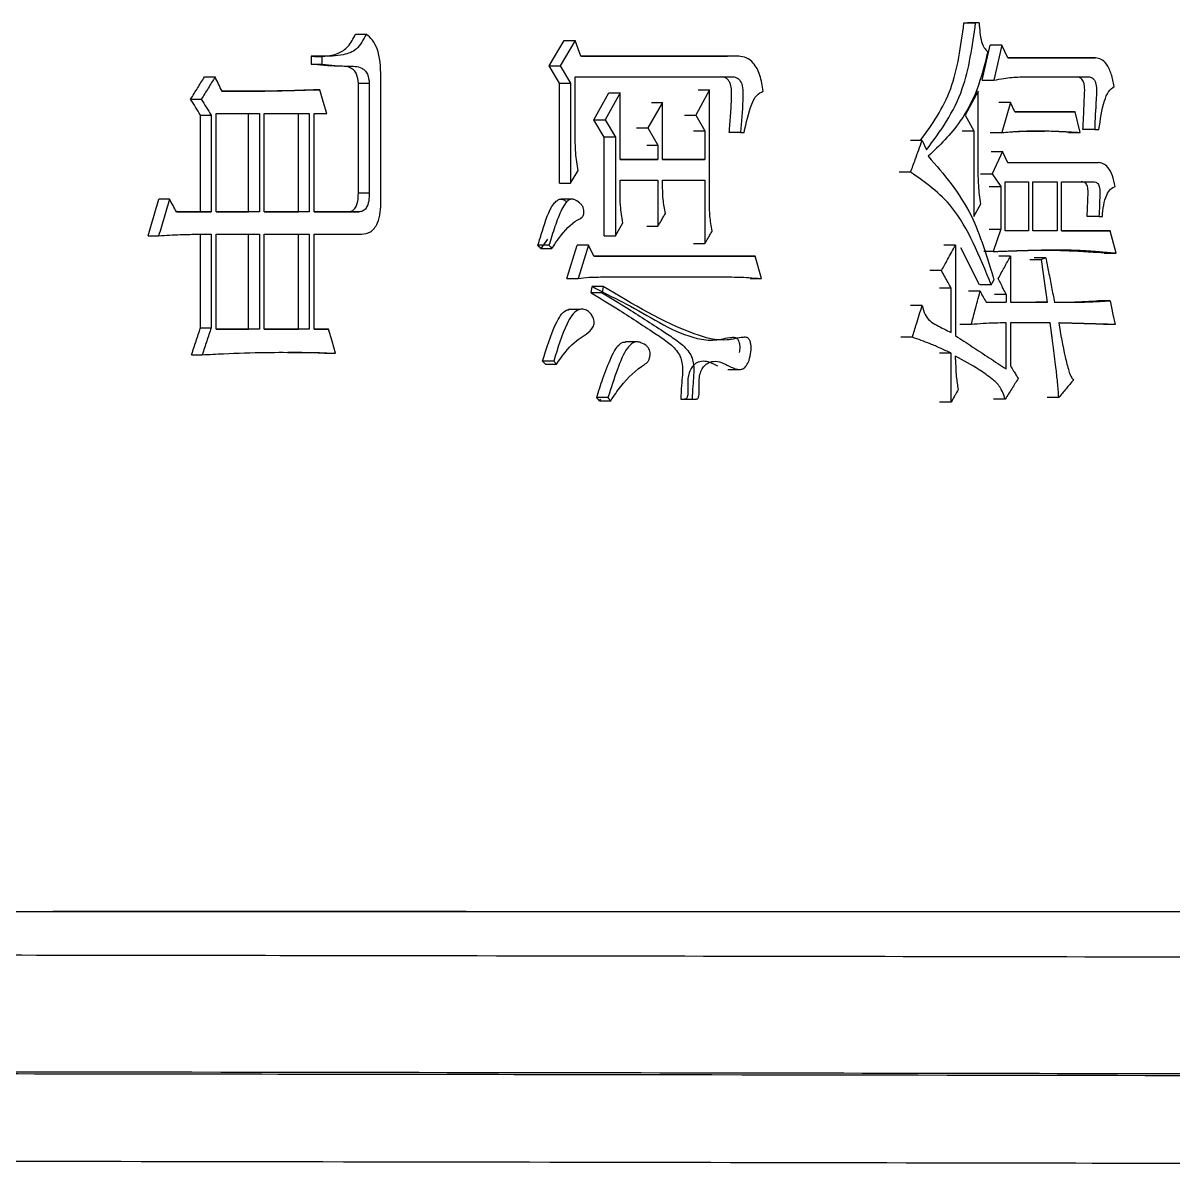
# Model space of a CAD drawing. Header units: millimetres. Extents: x 2404 to 4548, y 1024 to 2541.
# Drawn here: x 3324.9 to 3332.74, y 1237.47 to 1245.29 of the extents above; entities that cross this region are included whole.
import ezdxf

# ---------------------------------------------------------------- set-up
doc = ezdxf.new("R2010")
doc.units = ezdxf.units.MM

msp = doc.modelspace()

# ---------------------------------------------------------------- linework, layer by layer
at = {"color": 7, "linetype": 'Continuous', "lineweight": 25}
for p, q in [((3331.3168, 1245.2916), (3331.3958, 1245.2916)), ((3331.4196, 1245.2916), (3331.3406, 1245.2916)), ((3331.4196, 1245.2916), (3331.3958, 1245.2916)), ((3327.1689, 1245.2158), (3327.2429, 1245.2158)), ((3328.4885, 1244.9995), (3328.5905, 1245.1725)), ((3328.6664, 1245.1725), (3328.5642, 1244.9995)), ((3328.5905, 1245.1725), (3328.6664, 1245.1725)), ((3328.7046, 1245.0644), (3328.6664, 1245.1725)), ((3331.441, 1244.9021), (3331.4943, 1245.1401)), ((3331.5739, 1245.1401), (3331.4947, 1245.1401)), ((3331.5739, 1245.1401), (3331.5206, 1244.9021)), ((3331.6153, 1245.0536), (3331.5739, 1245.1401)), ((3326.939, 1245.0644), (3326.8654, 1245.0644)), ((3326.8654, 1245.0644), (3326.8654, 1245.0103)), ((3326.8654, 1245.0103), (3326.939, 1245.0103)), ((3326.939, 1245.0644), (3326.939, 1245.0103)), ((3328.4885, 1244.9995), (3328.5642, 1244.9995)), ((3328.5587, 1244.8805), (3328.4885, 1244.9995)), ((3328.5642, 1244.9995), (3328.6345, 1244.8805)), ((3329.7806, 1245.0644), (3328.7046, 1245.0644)), ((3328.7046, 1245.0644), (3329.7033, 1245.0644)), ((3329.7806, 1245.0644), (3329.7035, 1245.0644)), ((3332.2134, 1245.0536), (3331.6153, 1245.0536)), ((3331.6153, 1245.0536), (3332.133, 1245.0536)), ((3332.1334, 1245.0536), (3332.2134, 1245.0536)), ((3326.1386, 1244.9237), (3326.2113, 1244.9237)), ((3327.3416, 1244.08), (3327.3416, 1244.9237)), ((3328.6664, 1244.9238), (3329.7496, 1244.9238)), ((3328.6664, 1244.5019), (3328.6664, 1244.9238)), ((3331.698, 1244.9238), (3332.1727, 1244.9238)), ((3327.1886, 1244.8807), (3327.2626, 1244.8807)), ((3327.1886, 1244.1341), (3327.1886, 1244.8807)), ((3327.2626, 1244.8807), (3327.2626, 1244.1341)), ((3328.5587, 1244.8805), (3328.6345, 1244.8805)), ((3328.5587, 1244.199), (3328.5587, 1244.8805)), ((3328.6345, 1244.8805), (3328.6345, 1244.199)), ((3331.4414, 1244.9021), (3331.5206, 1244.9021)), ((3326.0445, 1244.7723), (3326.117, 1244.7723)), ((3326.8522, 1244.8372), (3326.9258, 1244.8372)), ((3328.7939, 1244.6317), (3328.8952, 1244.8156)), ((3328.9715, 1244.8156), (3328.87, 1244.6317)), ((3328.8952, 1244.8156), (3328.9715, 1244.8156)), ((3328.9715, 1244.3613), (3328.9715, 1244.8156)), ((3329.5814, 1244.8372), (3329.4877, 1244.6641)), ((3329.5045, 1244.8372), (3329.5814, 1244.8372)), ((3329.5814, 1244.0584), (3329.5814, 1244.8372)), ((3331.4137, 1244.8264), (3331.3243, 1244.6642)), ((3331.4137, 1244.2747), (3331.4137, 1244.8264)), ((3329.2619, 1244.7507), (3329.1611, 1244.5776)), ((3329.1853, 1244.7507), (3329.2619, 1244.7507)), ((3329.2619, 1244.3613), (3329.2619, 1244.7507)), ((3331.6331, 1244.7507), (3331.5538, 1244.7507)), ((3331.6331, 1244.7507), (3331.5739, 1244.5452)), ((3331.6626, 1244.6858), (3331.6331, 1244.7507)), ((3331.9938, 1244.6858), (3332.0736, 1244.6858)), ((3332.1086, 1244.5452), (3332.0736, 1244.6858)), ((3326.1117, 1244.6641), (3326.1844, 1244.6641)), ((3326.1117, 1244.0043), (3326.1117, 1244.6641)), ((3326.1844, 1244.6641), (3326.1844, 1244.0043)), ((3326.218, 1244.0043), (3326.218, 1244.6749)), ((3326.218, 1244.6749), (3326.513, 1244.6749)), ((3326.44, 1244.0043), (3326.44, 1244.6749)), ((3326.513, 1244.6749), (3326.513, 1244.0043)), ((3326.5465, 1244.0043), (3326.5465, 1244.6749)), ((3326.5465, 1244.6749), (3326.8528, 1244.6749)), ((3326.7793, 1244.0043), (3326.7793, 1244.6749)), ((3326.8528, 1244.6749), (3326.8528, 1244.0043)), ((3326.886, 1244.6749), (3326.9722, 1244.6749)), ((3326.886, 1244.0043), (3326.886, 1244.6749)), ((3328.7939, 1244.6317), (3328.87, 1244.6317)), ((3328.8636, 1244.5127), (3328.7939, 1244.6317)), ((3328.87, 1244.6317), (3328.9398, 1244.5127)), ((3329.4108, 1244.6641), (3329.4877, 1244.6641)), ((3329.4877, 1244.6641), (3329.5502, 1244.556)), ((3331.3243, 1244.6642), (3331.3839, 1244.556)), ((3329.0846, 1244.5776), (3329.1611, 1244.5776)), ((3329.1611, 1244.5776), (3329.2304, 1244.4586)), ((3329.4733, 1244.556), (3329.5502, 1244.556)), ((3329.5502, 1244.556), (3329.5502, 1244.3613)), ((3329.7931, 1244.5452), (3329.7159, 1244.5452)), ((3329.7931, 1244.5452), (3329.8179, 1244.5452)), ((3331.3049, 1244.556), (3331.3839, 1244.556)), ((3331.3839, 1244.556), (3331.3839, 1243.9719)), ((3331.4947, 1244.5452), (3331.5739, 1244.5452)), ((3332.0288, 1244.5452), (3332.1086, 1244.5452)), ((3332.2076, 1244.5668), (3332.1276, 1244.5668)), ((3332.2076, 1244.5668), (3332.2367, 1244.5668)), ((3328.9398, 1244.5127), (3328.8636, 1244.5127)), ((3328.8636, 1243.842), (3328.8636, 1244.5127)), ((3328.9398, 1244.5127), (3328.9398, 1243.842)), ((3329.1538, 1244.4586), (3329.2304, 1244.4586)), ((3329.2304, 1244.4586), (3329.2304, 1244.3613)), ((3331.031, 1244.4911), (3330.9524, 1244.4911)), ((3331.031, 1244.4911), (3331.061, 1244.4262)), ((3331.5006, 1244.4154), (3331.5798, 1244.4154)), ((3331.5798, 1244.4154), (3331.5087, 1244.2639)), ((3331.6153, 1244.3396), (3331.5798, 1244.4154)), ((3329.2304, 1244.3613), (3328.9715, 1244.3613)), ((3328.9715, 1244.3613), (3329.1538, 1244.3613)), ((3329.1538, 1244.3613), (3329.2304, 1244.3613)), ((3329.5502, 1244.3613), (3329.2619, 1244.3613)), ((3329.2619, 1244.3613), (3329.4732, 1244.3613)), ((3329.4733, 1244.3613), (3329.5502, 1244.3613)), ((3332.2309, 1244.3397), (3331.6153, 1244.3396)), ((3331.6153, 1244.3396), (3332.1504, 1244.3397)), ((3332.1508, 1244.3397), (3332.2309, 1244.3397)), ((3328.6345, 1244.199), (3328.6855, 1244.2855)), ((3328.9715, 1244.2206), (3329.2304, 1244.2206)), ((3328.9715, 1244.1449), (3328.9715, 1244.2206)), ((3329.2304, 1244.2206), (3329.2304, 1243.9069)), ((3329.2619, 1244.2206), (3329.5502, 1244.2206)), ((3329.2619, 1244.1665), (3329.2619, 1244.2206)), ((3329.5502, 1244.2206), (3329.5502, 1243.7879)), ((3330.9527, 1244.2747), (3330.8742, 1244.2747)), ((3331.4296, 1244.2639), (3331.5087, 1244.2639)), ((3331.5087, 1244.2639), (3331.568, 1244.1774)), ((3327.1886, 1244.1341), (3327.2626, 1244.1341)), ((3328.5587, 1244.199), (3328.6345, 1244.199)), ((3331.4888, 1244.1774), (3331.568, 1244.1774)), ((3331.568, 1244.1774), (3331.568, 1243.8853)), ((3331.5976, 1243.8745), (3331.5976, 1244.2098)), ((3331.5976, 1244.2098), (3331.757, 1244.2098)), ((3331.757, 1244.2098), (3331.757, 1243.8745)), ((3331.7864, 1243.8745), (3331.7864, 1244.2098)), ((3331.7864, 1244.2098), (3331.9509, 1244.2098)), ((3331.9509, 1244.2098), (3331.9508, 1243.8745)), ((3331.9801, 1244.2098), (3332.196, 1244.2098)), ((3331.9801, 1243.8745), (3331.9801, 1244.2098)), ((3332.1162, 1244.2098), (3332.1962, 1244.2098)), ((3325.9009, 1244.0908), (3325.8287, 1244.0908)), ((3328.6465, 1244.0912), (3328.5701, 1244.0912)), ((3331.3839, 1243.9719), (3331.4315, 1244.0584)), ((3326.1844, 1244.0043), (3325.9483, 1244.0043)), ((3325.9483, 1244.0043), (3326.1117, 1244.0043)), ((3326.1117, 1244.0043), (3326.1844, 1244.0043)), ((3326.513, 1244.0043), (3326.218, 1244.0043)), ((3326.218, 1244.0043), (3326.44, 1244.0043)), ((3326.513, 1244.0043), (3326.44, 1244.0043)), ((3326.8528, 1244.0043), (3326.5465, 1244.0043)), ((3326.5465, 1244.0043), (3326.7793, 1244.0043)), ((3326.8528, 1244.0043), (3326.7793, 1244.0043)), ((3327.1902, 1244.0043), (3326.886, 1244.0043)), ((3326.886, 1244.0043), (3327.1162, 1244.0043)), ((3327.1162, 1244.0043), (3327.1902, 1244.0043)), ((3328.9398, 1243.842), (3328.9905, 1243.9286)), ((3329.1538, 1243.9069), (3329.2304, 1243.9069)), ((3332.2367, 1243.9719), (3332.1566, 1243.9719)), ((3332.2367, 1243.9719), (3332.2599, 1243.9719)), ((3325.7543, 1243.842), (3325.8264, 1243.842)), ((3326.1117, 1243.2146), (3326.1117, 1243.8528)), ((3326.1844, 1243.8528), (3326.1844, 1243.2146)), ((3326.218, 1243.2038), (3326.218, 1243.8528)), ((3326.218, 1243.8528), (3326.513, 1243.8528)), ((3326.44, 1243.2038), (3326.44, 1243.8528)), ((3326.513, 1243.8528), (3326.513, 1243.2038)), ((3326.5465, 1243.2038), (3326.5465, 1243.8528)), ((3326.5465, 1243.8528), (3326.8528, 1243.8528)), ((3326.7793, 1243.2038), (3326.7793, 1243.8528)), ((3326.8528, 1243.8528), (3326.8528, 1243.2038)), ((3326.886, 1243.8528), (3327.21, 1243.8528)), ((3326.886, 1243.2038), (3326.886, 1243.8528)), ((3328.4777, 1243.819), (3328.4309, 1243.7555)), ((3328.8636, 1243.842), (3328.9398, 1243.842)), ((3331.4888, 1243.8853), (3331.568, 1243.8853)), ((3331.568, 1243.8853), (3331.5146, 1243.7339)), ((3331.757, 1243.8745), (3331.5976, 1243.8745)), ((3331.757, 1243.8745), (3331.6776, 1243.8745)), ((3331.9508, 1243.8745), (3331.7864, 1243.8745)), ((3331.9508, 1243.8745), (3331.8712, 1243.8745)), ((3332.3121, 1243.8745), (3331.9801, 1243.8745)), ((3331.9801, 1243.8745), (3332.2315, 1243.8745)), ((3332.232, 1243.8745), (3332.3121, 1243.8745)), ((3332.3527, 1243.7231), (3332.3121, 1243.8745)), ((3328.4874, 1243.7771), (3328.4118, 1243.7771)), ((3328.4309, 1243.7555), (3328.5066, 1243.7555)), ((3328.6096, 1243.55), (3328.6796, 1243.7771)), ((3328.7556, 1243.7771), (3328.6796, 1243.7771)), ((3328.7556, 1243.7771), (3328.6855, 1243.55)), ((3328.7938, 1243.7014), (3328.7556, 1243.7771)), ((3329.4733, 1243.7879), (3329.5502, 1243.7879)), ((3331.2587, 1243.7771), (3331.1798, 1243.7771)), ((3331.2587, 1243.7771), (3331.2587, 1243.1606)), ((3331.4232, 1243.5067), (3331.2946, 1243.7598)), ((3329.8923, 1243.7014), (3328.7938, 1243.7014)), ((3328.7938, 1243.7014), (3329.8148, 1243.7014)), ((3329.815, 1243.7014), (3329.8923, 1243.7014)), ((3329.9356, 1243.55), (3329.8923, 1243.7014)), ((3331.5146, 1243.7339), (3331.4513, 1243.7339)), ((3331.6331, 1243.7014), (3331.5538, 1243.7014)), ((3331.6331, 1243.7014), (3331.6331, 1243.3877)), ((3331.7657, 1243.6798), (3331.8452, 1243.6798)), ((3331.8746, 1243.6906), (3331.795, 1243.6906)), ((3331.8746, 1243.6906), (3331.8452, 1243.6798)), ((3332.272, 1243.7231), (3332.2045, 1243.7288)), ((3332.2725, 1243.7231), (3332.3527, 1243.7231)), ((3331.163, 1243.6041), (3331.0842, 1243.6041)), ((3328.6096, 1243.55), (3328.6855, 1243.55)), ((3328.8637, 1243.5608), (3329.7185, 1243.5608)), ((3329.6414, 1243.5608), (3329.7185, 1243.5608)), ((3329.8583, 1243.55), (3329.9356, 1243.55)), ((3331.5028, 1243.5067), (3331.5206, 1243.5391)), ((3328.7749, 1243.4526), (3328.7812, 1243.4959)), ((3328.851, 1243.4526), (3328.7749, 1243.4526)), ((3328.8573, 1243.4959), (3328.7812, 1243.4959)), ((3328.8573, 1243.4959), (3328.851, 1243.4526)), ((3331.2288, 1243.4851), (3331.15, 1243.4851)), ((3331.2288, 1243.1822), (3331.2288, 1243.4851)), ((3331.4256, 1243.4634), (3331.3465, 1243.4634)), ((3331.6035, 1243.4418), (3331.5242, 1243.4418)), ((3331.6035, 1243.4418), (3331.6035, 1243.3877)), ((3331.031, 1243.3661), (3330.952, 1243.3661)), ((3331.4672, 1243.3877), (3331.6035, 1243.3877)), ((3331.5242, 1243.3877), (3331.6035, 1243.3877)), ((3331.6331, 1243.3877), (3331.8864, 1243.3877)), ((3331.8864, 1243.3877), (3331.8067, 1243.3877)), ((3332.3121, 1243.3985), (3332.2315, 1243.3985)), ((3328.6963, 1243.339), (3328.6204, 1243.339)), ((3326.1117, 1243.2146), (3326.1844, 1243.2146)), ((3326.513, 1243.2038), (3326.218, 1243.2038)), ((3326.218, 1243.2038), (3326.44, 1243.2038)), ((3326.513, 1243.2038), (3326.44, 1243.2038)), ((3326.8528, 1243.2038), (3326.5465, 1243.2038)), ((3326.5465, 1243.2038), (3326.7793, 1243.2038)), ((3326.8528, 1243.2038), (3326.7793, 1243.2038)), ((3326.9854, 1243.2038), (3326.886, 1243.2038)), ((3326.886, 1243.2038), (3326.9117, 1243.2038)), ((3326.9117, 1243.2038), (3326.9854, 1243.2038)), ((3331.3661, 1243.2363), (3331.2871, 1243.2363)), ((3331.6035, 1242.9334), (3331.6035, 1243.2471)), ((3331.904, 1243.2471), (3331.6331, 1243.2471)), ((3331.6331, 1243.2471), (3331.6331, 1242.955)), ((3332.3469, 1243.2363), (3332.2667, 1243.2363)), ((3329.0854, 1243.1179), (3329.0085, 1243.1179)), ((3330.9648, 1243.1497), (3330.8863, 1243.1497)), ((3326.958, 1243.0415), (3327.0317, 1243.0415)), ((3331.2288, 1243.0416), (3331.15, 1243.0416)), ((3331.2288, 1242.7062), (3331.2288, 1243.0416)), ((3326.0512, 1243.0307), (3326.1238, 1243.0307)), ((3328.4629, 1242.9658), (3328.4437, 1242.9875)), ((3328.4629, 1242.9658), (3328.5386, 1242.9658)), ((3328.5194, 1242.9875), (3328.5386, 1242.9658)), ((3331.2587, 1242.9983), (3331.2587, 1243.0199)), ((3329.7071, 1242.9303), (3329.7848, 1242.9303)), ((3328.889, 1242.7387), (3328.8129, 1242.7387)), ((3328.8391, 1242.7273), (3328.8319, 1242.7171)), ((3329.4108, 1242.7278), (3329.4877, 1242.7278)), ((3331.5976, 1242.7279), (3331.5184, 1242.7279)), ((3331.9626, 1242.7387), (3331.8829, 1242.7387)), ((3328.8319, 1242.7171), (3328.9081, 1242.7171)), ((3331.2288, 1242.7062), (3331.15, 1242.7062))]:
    msp.add_line(p, q, dxfattribs=at)
at = {"color": 7, "linetype": 'Continuous', "lineweight": 25, "flags": 128}
for points in [[(3326.9722, 1244.6749), (3326.949, 1244.7561), (3326.9258, 1244.8372)], [(3328.4309, 1243.7555), (3328.4261, 1243.7609), (3328.4213, 1243.7663), (3328.4118, 1243.7771)], [(3328.4874, 1243.7771), (3328.497, 1243.7663), (3328.5066, 1243.7555)], [(3331.8864, 1243.3877), (3331.8727, 1243.4851), (3331.859, 1243.5824), (3331.8452, 1243.6798)], [(3331.5028, 1243.5067), (3331.4675, 1243.5067), (3331.4454, 1243.5067), (3331.4236, 1243.5067)], [(3332.3121, 1243.3985), (3332.3222, 1243.3515), (3332.3322, 1243.3045), (3332.3469, 1243.2363)], [(3327.0317, 1243.0415), (3327.0086, 1243.1227), (3326.9854, 1243.2038)], [(3328.5194, 1242.9875), (3328.4913, 1242.9875), (3328.4675, 1242.9875), (3328.4437, 1242.9875)], [(3328.8319, 1242.7171), (3328.8271, 1242.7226), (3328.8222, 1242.7281), (3328.8129, 1242.7387)], [(3328.889, 1242.7387), (3328.8939, 1242.7332), (3328.901, 1242.7251), (3328.9081, 1242.7171)], [(3329.3858, 1242.7278), (3329.4143, 1242.7278), (3329.4626, 1242.7278)]]:
    msp.add_lwpolyline(points, dxfattribs=at)
at = {"color": 7, "linetype": 'Continuous', "lineweight": 25}
for points, knots in [([(3331.0199, 1244.4911), (3331.098, 1244.5994), (3331.2517, 1244.8125), (3331.2951, 1245.1337), (3331.3164, 1245.2916)], [0, 0, 0, 0, 0.508538, 1, 1, 1, 1]), ([(3331.061, 1244.4262), (3331.1546, 1244.5535), (3331.3245, 1244.7848), (3331.3737, 1245.1344), (3331.3958, 1245.2916)], [0, 0, 0, 0, 0.550671, 1, 1, 1, 1]), ([(3331.3164, 1245.2916), (3331.3209, 1245.2916), (3331.3288, 1245.2916), (3331.3367, 1245.2916), (3331.3402, 1245.2916)], [0, 0, 0, 0, 0.56, 1, 1, 1, 1]), ([(3331.4196, 1245.2916), (3331.4225, 1245.2475), (3331.4265, 1245.1866), (3331.4524, 1245.1198), (3331.4703, 1245.1044), (3331.479, 1245.0969)], [0, 0, 0, 0, 0.571542, 0.789948, 1, 1, 1, 1]), ([(3326.8654, 1245.0644), (3326.9281, 1245.0622), (3327.0156, 1245.0592), (3327.122, 1245.1259), (3327.1531, 1245.1855), (3327.1689, 1245.2158)], [0, 0, 0, 0, 0.552607, 0.772172, 1, 1, 1, 1]), ([(3327.2429, 1245.2158), (3327.222, 1245.1777), (3327.181, 1245.1029), (3327.0668, 1245.0658), (3326.9875, 1245.0649), (3326.939, 1245.0644)], [0, 0, 0, 0, 0.287877, 0.565058, 1, 1, 1, 1]), ([(3327.3416, 1244.9237), (3327.3393, 1244.9919), (3327.3363, 1245.086), (3327.2852, 1245.177), (3327.2569, 1245.203), (3327.2429, 1245.2158)], [0, 0, 0, 0, 0.57016, 0.787713, 1, 1, 1, 1]), ([(3331.479, 1245.0969), (3331.4569, 1245.0073), (3331.4133, 1244.8304), (3331.2751, 1244.5769), (3331.1492, 1244.456), (3331.073, 1244.3829)], [0, 0, 0, 0, 0.288018, 0.569196, 1, 1, 1, 1]), ([(3327.1886, 1244.8807), (3327.186, 1244.9024), (3327.1818, 1244.9363), (3327.1597, 1244.9699), (3327.1162, 1244.9984), (3327.0152, 1244.9954), (3326.9249, 1245.0044), (3326.8654, 1245.0103)], [0, 0, 0, 0, 0.11952, 0.186238, 0.251201, 0.506978, 1, 1, 1, 1]), ([(3326.939, 1245.0103), (3326.9986, 1245.0044), (3327.0891, 1244.9954), (3327.1902, 1244.9984), (3327.2337, 1244.9699), (3327.2558, 1244.9364), (3327.26, 1244.9024), (3327.2626, 1244.8807)], [0, 0, 0, 0, 0.493123, 0.748949, 0.813909, 0.880596, 1, 1, 1, 1]), ([(3329.948, 1244.8264), (3329.9419, 1244.8635), (3329.9299, 1244.9362), (3329.8874, 1245.0191), (3329.8333, 1245.0597), (3329.7981, 1245.0628), (3329.7806, 1245.0644)], [0, 0, 0, 0, 0.292671, 0.574804, 0.788903, 1, 1, 1, 1]), ([(3332.3411, 1244.8589), (3332.3351, 1244.8877), (3332.3233, 1244.9445), (3332.2925, 1245.0109), (3332.2532, 1245.0486), (3332.2266, 1245.052), (3332.2134, 1245.0536)], [0, 0, 0, 0, 0.291495, 0.574413, 0.789057, 1, 1, 1, 1]), ([(3326.0445, 1244.7723), (3326.0602, 1244.7975), (3326.0916, 1244.848), (3326.1229, 1244.8985), (3326.1386, 1244.9237)], [0, 0, 0, 0, 0.499999, 1, 1, 1, 1]), ([(3326.2113, 1244.9237), (3326.1956, 1244.8985), (3326.1642, 1244.848), (3326.1328, 1244.7975), (3326.117, 1244.7723)], [0, 0, 0, 0, 0.499999, 1, 1, 1, 1]), ([(3326.2583, 1244.8264), (3326.2505, 1244.8426), (3326.2348, 1244.8751), (3326.2191, 1244.9075), (3326.2113, 1244.9237)], [0, 0, 0, 0, 0.5, 1, 1, 1, 1]), ([(3329.7157, 1244.5452), (3329.7191, 1244.5835), (3329.7261, 1244.6635), (3329.7318, 1244.7591), (3329.7322, 1244.8308), (3329.7279, 1244.8702), (3329.7151, 1244.8972), (3329.7001, 1244.9135), (3329.6851, 1244.9209), (3329.6754, 1244.9231), (3329.6723, 1244.9238)], [0, 0, 0, 0, 0.268829, 0.56133, 0.664341, 0.768404, 0.830798, 0.892792, 0.965759, 1, 1, 1, 1]), ([(3329.7496, 1244.9238), (3329.7597, 1244.9209), (3329.7802, 1244.9151), (3329.8058, 1244.8768), (3329.8101, 1244.8205), (3329.807, 1244.7101), (3329.7992, 1244.6182), (3329.7931, 1244.5452)], [0, 0, 0, 0, 0.1108835, 0.2260486, 0.356903, 0.4892019, 1, 1, 1, 1]), ([(3331.5206, 1244.9021), (3331.5433, 1244.9064), (3331.5841, 1244.914), (3331.6433, 1244.9217), (3331.6798, 1244.9231), (3331.698, 1244.9238)], [0, 0, 0, 0, 0.38409, 0.691775, 1, 1, 1, 1]), ([(3332.1272, 1244.5668), (3332.1294, 1244.6051), (3332.1339, 1244.6824), (3332.1365, 1244.7734), (3332.1399, 1244.837), (3332.1375, 1244.8703), (3332.13, 1244.8942), (3332.1194, 1244.9111), (3332.1062, 1244.9192), (3332.0967, 1244.9224), (3332.0923, 1244.9239)], [0, 0, 0, 0, 0.2869683, 0.5805964, 0.6801532, 0.7640188, 0.8265218, 0.8781764, 0.9439894, 1, 1, 1, 1]), ([(3332.1727, 1244.9239), (3332.1808, 1244.9214), (3332.1936, 1244.9173), (3332.2086, 1244.8989), (3332.2243, 1244.8527), (3332.2135, 1244.7353), (3332.21, 1244.6338), (3332.2076, 1244.5668)], [0, 0, 0, 0, 0.101343, 0.162893, 0.226662, 0.489518, 1, 1, 1, 1]), ([(3332.2367, 1244.5668), (3332.2458, 1244.6334), (3332.2584, 1244.7255), (3332.2992, 1244.8277), (3332.3273, 1244.8487), (3332.3411, 1244.8589)], [0, 0, 0, 0, 0.571986, 0.790496, 1, 1, 1, 1]), ([(3326.1117, 1244.6641), (3326.1005, 1244.6821), (3326.0781, 1244.7182), (3326.0557, 1244.7543), (3326.0445, 1244.7723)], [0, 0, 0, 0, 0.5, 1, 1, 1, 1]), ([(3326.117, 1244.7723), (3326.1283, 1244.7543), (3326.1507, 1244.7182), (3326.1732, 1244.6821), (3326.1844, 1244.6641)], [0, 0, 0, 0, 0.499999, 1, 1, 1, 1]), ([(3326.2582, 1244.8266), (3326.3119, 1244.8267), (3326.4045, 1244.827), (3326.516, 1244.8278), (3326.5837, 1244.8284), (3326.6175, 1244.8291), (3326.6417, 1244.8296), (3326.6948, 1244.8307), (3326.7666, 1244.8327), (3326.8286, 1244.836), (3326.8522, 1244.8372)], [0, 0, 0, 0, 0.269347, 0.464835, 0.56258, 0.611452, 0.635888, 0.68476, 0.880254, 1, 1, 1, 1]), ([(3326.9258, 1244.8372), (3326.8873, 1244.8352), (3326.844, 1244.833), (3326.7814, 1244.831), (3326.7187, 1244.8297), (3326.6414, 1244.8281), (3326.5639, 1244.8277), (3326.5154, 1244.8273), (3326.4815, 1244.8271), (3326.4621, 1244.827), (3326.4499, 1244.8269), (3326.4402, 1244.8269), (3326.4305, 1244.8268), (3326.4208, 1244.8268), (3326.4086, 1244.8268), (3326.3989, 1244.8267), (3326.3868, 1244.8267), (3326.377, 1244.8267), (3326.3649, 1244.8266), (3326.3552, 1244.8266), (3326.3454, 1244.8266), (3326.3357, 1244.8265), (3326.326, 1244.8265), (3326.3138, 1244.8265), (3326.3053, 1244.8265), (3326.2967, 1244.8265), (3326.2919, 1244.8264), (3326.2858, 1244.8264), (3326.2809, 1244.8264), (3326.276, 1244.8264), (3326.2713, 1244.8264), (3326.2654, 1244.8264), (3326.2607, 1244.8264), (3326.2583, 1244.8264)], [0, 0, 0, 0, 0.174064, 0.195822, 0.282854, 0.456917, 0.543949, 0.63098, 0.674496, 0.696253, 0.718011, 0.72889, 0.739769, 0.761527, 0.772406, 0.794164, 0.805043, 0.8268, 0.837679, 0.859437, 0.870316, 0.881195, 0.902953, 0.913832, 0.93559, 0.941029, 0.951908, 0.957347, 0.968226, 0.973666, 0.979105, 0.989553, 1, 1, 1, 1]), ([(3329.8179, 1244.5452), (3329.8317, 1244.6115), (3329.8508, 1244.7032), (3329.8999, 1244.8039), (3329.9322, 1244.819), (3329.948, 1244.8264)], [0, 0, 0, 0, 0.5729384, 0.7913837, 1, 1, 1, 1]), ([(3332.0736, 1244.6858), (3331.9742, 1244.6858), (3331.8377, 1244.6858), (3331.7, 1244.6858), (3331.6626, 1244.6858)], [0, 0, 0, 0, 0.728341, 1, 1, 1, 1]), ([(3331.6626, 1244.6858), (3331.7361, 1244.6858), (3331.8468, 1244.6858), (3331.9565, 1244.6858), (3331.9934, 1244.6858)], [0, 0, 0, 0, 0.664139, 1, 1, 1, 1]), ([(3331.5739, 1244.5452), (3331.5923, 1244.5466), (3331.6199, 1244.5487), (3331.652, 1244.551), (3331.668, 1244.552), (3331.6841, 1244.5529), (3331.7322, 1244.5555), (3331.7963, 1244.557), (3331.8694, 1244.5565), (3331.9081, 1244.5554), (3331.9309, 1244.5546), (3331.9378, 1244.5544), (3331.9469, 1244.554), (3331.956, 1244.5536), (3331.9651, 1244.5532), (3331.9719, 1244.5529), (3331.9787, 1244.5526), (3331.9878, 1244.5521), (3331.9969, 1244.5517), (3332.006, 1244.5512), (3332.0128, 1244.5508), (3332.0219, 1244.5503), (3332.0309, 1244.5498), (3332.0423, 1244.5492), (3332.0536, 1244.5485), (3332.0672, 1244.5477), (3332.0856, 1244.5466), (3332.0994, 1244.5457), (3332.1086, 1244.5452)], [0, 0, 0, 0, 0.1024398, 0.1536597, 0.1792697, 0.1920747, 0.2432948, 0.4481938, 0.5506355, 0.6530768, 0.6658817, 0.6786867, 0.6914917, 0.7171016, 0.7299066, 0.7427115, 0.7555165, 0.7683215, 0.7939314, 0.8067364, 0.8195413, 0.8323463, 0.8579562, 0.8707612, 0.8963711, 0.9219811, 0.947591, 1, 1, 1, 1]), ([(3331.661, 1244.5515), (3331.6621, 1244.5515), (3331.6711, 1244.5519), (3331.7595, 1244.5555), (3331.8149, 1244.5552), (3331.8532, 1244.5545), (3331.8612, 1244.5542), (3331.8661, 1244.5541)], [0, 0, 0, 0, 0.061722, 0.491152, 0.730794, 0.835184, 1, 1, 1, 1]), ([(3328.6855, 1244.2855), (3328.6792, 1244.3253), (3328.6678, 1244.3964), (3328.6668, 1244.4696), (3328.6664, 1244.5019)], [0, 0, 0, 0, 0.558835, 1, 1, 1, 1]), ([(3330.9527, 1244.2747), (3330.9632, 1244.3038), (3330.9815, 1244.3543), (3331.0076, 1244.4264), (3331.0232, 1244.4695), (3331.031, 1244.4911)], [0, 0, 0, 0, 0.402386, 0.701193, 1, 1, 1, 1]), ([(3331.073, 1244.3829), (3331.1792, 1244.2605), (3331.3719, 1244.0383), (3331.4745, 1243.6938), (3331.5206, 1243.5391)], [0, 0, 0, 0, 0.551113, 1, 1, 1, 1]), ([(3332.3469, 1244.1774), (3332.3415, 1244.2027), (3332.331, 1244.2525), (3332.3013, 1244.3076), (3332.2657, 1244.3363), (3332.2424, 1244.3385), (3332.2309, 1244.3397)], [0, 0, 0, 0, 0.291879, 0.573778, 0.788361, 1, 1, 1, 1]), ([(3331.5028, 1243.5067), (3331.4233, 1243.7021), (3331.2839, 1244.0452), (3331.0524, 1244.2057), (3330.9527, 1244.2747)], [0, 0, 0, 0, 0.569597, 1, 1, 1, 1]), ([(3331.4315, 1244.0584), (3331.4254, 1244.0995), (3331.4149, 1244.1706), (3331.414, 1244.2438), (3331.4137, 1244.2747)], [0, 0, 0, 0, 0.576908, 1, 1, 1, 1]), ([(3327.1162, 1244.0043), (3327.1239, 1244.0048), (3327.1394, 1244.0058), (3327.1613, 1244.0206), (3327.1856, 1244.0612), (3327.1874, 1244.1038), (3327.1886, 1244.1341)], [0, 0, 0, 0, 0.177833, 0.357864, 0.544114, 1, 1, 1, 1]), ([(3327.2626, 1244.1341), (3327.2621, 1244.1153), (3327.2609, 1244.0783), (3327.2452, 1244.0304), (3327.2176, 1244.0065), (3327.1993, 1244.005), (3327.1902, 1244.0043)], [0, 0, 0, 0, 0.293264, 0.577264, 0.790624, 1, 1, 1, 1]), ([(3328.9905, 1243.9286), (3328.9842, 1243.9683), (3328.9729, 1244.0395), (3328.9719, 1244.1126), (3328.9715, 1244.1449)], [0, 0, 0, 0, 0.558836, 1, 1, 1, 1]), ([(3329.2807, 1243.9935), (3329.275, 1244.0252), (3329.2648, 1244.0819), (3329.2627, 1244.1406), (3329.2619, 1244.1665)], [0, 0, 0, 0, 0.558879, 1, 1, 1, 1]), ([(3332.1562, 1243.9719), (3332.1584, 1244.0212), (3332.1612, 1244.0833), (3332.1629, 1244.1576), (3332.1545, 1244.194), (3332.1347, 1244.2084), (3332.1219, 1244.2094), (3332.1155, 1244.2099)], [0, 0, 0, 0, 0.513666, 0.647616, 0.773872, 0.888864, 1, 1, 1, 1]), ([(3332.196, 1244.2099), (3332.2023, 1244.2094), (3332.2152, 1244.2084), (3332.235, 1244.194), (3332.2434, 1244.1576), (3332.2417, 1244.0833), (3332.2389, 1244.0212), (3332.2367, 1243.9719)], [0, 0, 0, 0, 0.111245, 0.226323, 0.352571, 0.486481, 1, 1, 1, 1]), ([(3332.2599, 1243.9719), (3332.2622, 1243.998), (3332.2668, 1244.0498), (3332.2847, 1244.1166), (3332.3135, 1244.1626), (3332.3358, 1244.1725), (3332.3469, 1244.1774)], [0, 0, 0, 0, 0.2904, 0.575151, 0.790821, 1, 1, 1, 1]), ([(3325.7543, 1243.842), (3325.7667, 1243.8835), (3325.7915, 1243.9664), (3325.8163, 1244.0493), (3325.8287, 1244.0908)], [0, 0, 0, 0, 0.5, 1, 1, 1, 1]), ([(3325.9009, 1244.0908), (3325.8885, 1244.0493), (3325.8637, 1243.9664), (3325.8388, 1243.8835), (3325.8264, 1243.842)], [0, 0, 0, 0, 0.499999, 1, 1, 1, 1]), ([(3325.9483, 1244.0043), (3325.9404, 1244.0187), (3325.9246, 1244.0475), (3325.9088, 1244.0764), (3325.9009, 1244.0908)], [0, 0, 0, 0, 0.500001, 1, 1, 1, 1]), ([(3327.21, 1243.8528), (3327.2307, 1243.8549), (3327.2728, 1243.859), (3327.3209, 1243.9206), (3327.3394, 1244.0014), (3327.3408, 1244.0537), (3327.3416, 1244.08)], [0, 0, 0, 0, 0.266734, 0.54095, 0.768753, 1, 1, 1, 1]), ([(3328.4118, 1243.7771), (3328.422, 1243.8097), (3328.4528, 1243.9079), (3328.4879, 1244.0247), (3328.5406, 1244.0824), (3328.5642, 1244.0938), (3328.5883, 1244.0878), (3328.6022, 1244.0776), (3328.6092, 1244.0724)], [0, 0, 0, 0, 0.229685, 0.691562, 0.770769, 0.85031, 0.924651, 1, 1, 1, 1]), ([(3328.5066, 1243.7555), (3328.524, 1243.78), (3328.5767, 1243.854), (3328.644, 1243.9356), (3328.7064, 1243.9592), (3328.7203, 1243.9777), (3328.7246, 1243.9916), (3328.7257, 1244.0077), (3328.7235, 1244.0252), (3328.7169, 1244.0435), (3328.6984, 1244.0658), (3328.6744, 1244.0816), (3328.6472, 1244.0937), (3328.6234, 1244.087), (3328.5971, 1244.0648), (3328.5638, 1244.0013), (3328.5261, 1243.9041), (3328.5004, 1243.8196), (3328.4874, 1243.7771)], [0, 0, 0, 0, 0.109185, 0.329159, 0.383764, 0.397994, 0.412315, 0.428913, 0.44575, 0.465116, 0.490353, 0.552222, 0.585254, 0.61868, 0.660425, 0.720614, 0.859403, 1, 1, 1, 1]), ([(3329.6001, 1243.8745), (3329.594, 1243.9081), (3329.5831, 1243.9683), (3329.5819, 1244.0308), (3329.5814, 1244.0584)], [0, 0, 0, 0, 0.558545, 1, 1, 1, 1]), ([(3329.2304, 1243.9069), (3329.2376, 1243.9193), (3329.2496, 1243.9399), (3329.2663, 1243.9687), (3329.2759, 1243.9852), (3329.2807, 1243.9935)], [0, 0, 0, 0, 0.42837, 0.714189, 1, 1, 1, 1]), ([(3325.8264, 1243.842), (3325.8755, 1243.8448), (3325.9598, 1243.8495), (3326.0791, 1243.8521), (3326.1493, 1243.8526), (3326.1844, 1243.8528)], [0, 0, 0, 0, 0.41049, 0.705225, 1, 1, 1, 1]), ([(3329.5502, 1243.7879), (3329.5573, 1243.8003), (3329.5692, 1243.8209), (3329.5859, 1243.8497), (3329.5954, 1243.8662), (3329.6001, 1243.8745)], [0, 0, 0, 0, 0.428365, 0.714185, 1, 1, 1, 1]), ([(3331.163, 1243.6041), (3331.1768, 1243.629), (3331.1997, 1243.6704), (3331.2316, 1243.728), (3331.2496, 1243.7608), (3331.2587, 1243.7771)], [0, 0, 0, 0, 0.432644, 0.716322, 1, 1, 1, 1]), ([(3331.5146, 1243.7339), (3331.5199, 1243.7341), (3331.5304, 1243.7345), (3331.5462, 1243.7351), (3331.562, 1243.7357), (3331.5777, 1243.7363), (3331.5908, 1243.7368), (3331.604, 1243.7372), (3331.6145, 1243.7376), (3331.6249, 1243.738), (3331.6328, 1243.7383), (3331.6394, 1243.7385), (3331.6485, 1243.7388), (3331.6577, 1243.7392), (3331.6682, 1243.7395), (3331.676, 1243.7398), (3331.6865, 1243.7401), (3331.697, 1243.7405), (3331.7101, 1243.7409), (3331.7205, 1243.7412), (3331.731, 1243.7416), (3331.7375, 1243.7417), (3331.7441, 1243.7419), (3331.7506, 1243.7421), (3331.7571, 1243.7423), (3331.7636, 1243.7425), (3331.7702, 1243.7427), (3331.7767, 1243.7429), (3331.7832, 1243.743), (3331.7898, 1243.7432), (3331.7963, 1243.7434), (3331.8028, 1243.7435), (3331.8093, 1243.7437), (3331.8159, 1243.7438), (3331.8224, 1243.744), (3331.8367, 1243.7443), (3331.8914, 1243.7454), (3331.9643, 1243.7461), (3332.0369, 1243.7449), (3332.0731, 1243.7437), (3332.0938, 1243.7429), (3332.1093, 1243.7422), (3332.1248, 1243.7414), (3332.1403, 1243.7405), (3332.1532, 1243.7397), (3332.1661, 1243.7388), (3332.179, 1243.7379), (3332.1919, 1243.737), (3332.2048, 1243.736), (3332.2177, 1243.735), (3332.2331, 1243.7338), (3332.246, 1243.7327), (3332.2589, 1243.7316), (3332.2717, 1243.7305), (3332.2846, 1243.7293), (3332.2974, 1243.7282), (3332.3103, 1243.727), (3332.3231, 1243.7258), (3332.3372, 1243.7245), (3332.3462, 1243.7237), (3332.3527, 1243.7231)], [0, 0, 0, 0, 0.018603, 0.037206, 0.055809, 0.074412, 0.093015, 0.102316, 0.120919, 0.130221, 0.139522, 0.148824, 0.153474, 0.172077, 0.181379, 0.19068, 0.199982, 0.218585, 0.227886, 0.246489, 0.255791, 0.265092, 0.269743, 0.279044, 0.288346, 0.292997, 0.302298, 0.311599, 0.31625, 0.325552, 0.334853, 0.339504, 0.348805, 0.358107, 0.362758, 0.372059, 0.409265, 0.558092, 0.632505, 0.669711, 0.688314, 0.706917, 0.72552, 0.744123, 0.762726, 0.772028, 0.790631, 0.809233, 0.818535, 0.837138, 0.855741, 0.874344, 0.883645, 0.902248, 0.920851, 0.930153, 0.948756, 0.967359, 0.97666, 1, 1, 1, 1]), ([(3331.724, 1243.7413), (3331.724, 1243.7413), (3331.724, 1243.7413), (3331.8034, 1243.7434), (3331.9345, 1243.744), (3332.0851, 1243.7379), (3332.1706, 1243.7324), (3332.2071, 1243.7299), (3332.2197, 1243.729), (3332.2247, 1243.7286), (3332.2245, 1243.7286), (3332.2244, 1243.7286)], [0, 0, 0, 0, 0.005956, 0.09253, 0.479471, 0.775614, 0.898514, 0.970424, 0.985739, 0.999253, 1, 1, 1, 1]), ([(3331.5502, 1243.55), (3331.564, 1243.5752), (3331.5917, 1243.6257), (3331.6193, 1243.6762), (3331.6331, 1243.7014)], [0, 0, 0, 0, 0.5, 1, 1, 1, 1]), ([(3331.8746, 1243.6906), (3331.8808, 1243.6586), (3331.8937, 1243.5921), (3331.9133, 1243.4911), (3331.9266, 1243.4222), (3331.9333, 1243.3877)], [0, 0, 0, 0, 0.317295, 0.658647, 1, 1, 1, 1]), ([(3331.2288, 1243.4851), (3331.2219, 1243.4976), (3331.2075, 1243.5236), (3331.1855, 1243.5633), (3331.1705, 1243.5905), (3331.163, 1243.6041)], [0, 0, 0, 0, 0.314652, 0.657325, 1, 1, 1, 1]), ([(3328.6855, 1243.55), (3328.7108, 1243.5533), (3328.7532, 1243.5589), (3328.8126, 1243.56), (3328.8467, 1243.5605), (3328.8637, 1243.5608)], [0, 0, 0, 0, 0.426865, 0.713404, 1, 1, 1, 1]), ([(3329.7185, 1243.5608), (3329.7403, 1243.5605), (3329.7839, 1243.5599), (3329.8563, 1243.5566), (3329.9068, 1243.5524), (3329.9356, 1243.55)], [0, 0, 0, 0, 0.300385, 0.600783, 1, 1, 1, 1]), ([(3331.6035, 1243.4418), (3331.5971, 1243.4549), (3331.585, 1243.4794), (3331.5672, 1243.5155), (3331.5559, 1243.5385), (3331.5502, 1243.55)], [0, 0, 0, 0, 0.36195, 0.680974, 1, 1, 1, 1]), ([(3328.7749, 1243.4526), (3328.8345, 1243.4161), (3328.9797, 1243.3273), (3329.1529, 1243.2145), (3329.2913, 1243.1228), (3329.354, 1243.0687), (3329.3871, 1243.0119), (3329.4025, 1242.9325), (3329.3908, 1242.8375), (3329.3872, 1242.7587), (3329.3857, 1242.7278)], [0, 0, 0, 0, 0.221958, 0.540906, 0.653572, 0.74861, 0.789223, 0.822078, 0.930486, 1, 1, 1, 1]), ([(3328.7812, 1243.4959), (3328.7986, 1243.4866), (3328.8856, 1243.4405), (3329.1258, 1243.3245), (3329.3785, 1243.1531), (3329.6174, 1243.123), (3329.7031, 1243.1477), (3329.7548, 1243.1501), (3329.7697, 1243.1423), (3329.7788, 1243.1299), (3329.7855, 1243.1094), (3329.7889, 1243.08), (3329.7861, 1243.0577), (3329.7846, 1243.0455)], [0, 0, 0, 0, 0.049956, 0.249704, 0.686626, 0.796056, 0.90562, 0.927942, 0.938242, 0.948634, 0.960298, 0.978294, 1, 1, 1, 1]), ([(3328.851, 1243.4526), (3328.9106, 1243.4162), (3329.056, 1243.3273), (3329.2293, 1243.2147), (3329.368, 1243.1228), (3329.4309, 1243.0687), (3329.4642, 1243.0116), (3329.4797, 1242.9305), (3329.4678, 1242.8356), (3329.464, 1242.7569), (3329.4626, 1242.7278)], [0, 0, 0, 0, 0.221772, 0.540825, 0.653503, 0.748944, 0.789647, 0.822549, 0.93445, 1, 1, 1, 1]), ([(3329.4877, 1242.7278), (3329.4906, 1242.728), (3329.4954, 1242.7282), (3329.5016, 1242.7329), (3329.5062, 1242.7403), (3329.5108, 1242.757), (3329.512, 1242.7989), (3329.5078, 1242.851), (3329.5177, 1242.9066), (3329.5346, 1242.9428), (3329.5614, 1242.971), (3329.6007, 1242.9885), (3329.6697, 1242.9831), (3329.7314, 1242.9386), (3329.7881, 1242.9279), (3329.8156, 1242.9359), (3329.8366, 1242.9573), (3329.8542, 1242.9964), (3329.8644, 1243.0433), (3329.8658, 1243.0862), (3329.8618, 1243.1139), (3329.8553, 1243.1313), (3329.847, 1243.1421), (3329.8325, 1243.1502), (3329.7831, 1243.1479), (3329.6646, 1243.1134), (3329.3356, 1243.2089), (3329.0611, 1243.3736), (3328.8573, 1243.4959)], [0, 0, 0, 0, 0.005261, 0.008837, 0.012422, 0.017277, 0.029828, 0.061172, 0.078769, 0.096459, 0.112862, 0.137643, 0.170618, 0.238675, 0.261666, 0.275651, 0.289759, 0.306991, 0.331345, 0.347224, 0.357105, 0.364402, 0.370592, 0.376767, 0.392657, 0.46137, 0.600195, 1, 1, 1, 1]), ([(3331.3661, 1243.2363), (3331.3742, 1243.2672), (3331.3881, 1243.3205), (3331.408, 1243.3962), (3331.4197, 1243.441), (3331.4256, 1243.4634)], [0, 0, 0, 0, 0.4083, 0.70415, 1, 1, 1, 1]), ([(3331.4256, 1243.4634), (3331.4325, 1243.4508), (3331.4464, 1243.4256), (3331.4602, 1243.4003), (3331.4672, 1243.3877)], [0, 0, 0, 0, 0.5000008, 1, 1, 1, 1]), ([(3330.9648, 1243.1497), (3330.974, 1243.1799), (3330.9897, 1243.231), (3331.0117, 1243.3031), (3331.0245, 1243.3451), (3331.031, 1243.3661)], [0, 0, 0, 0, 0.417909, 0.708955, 1, 1, 1, 1]), ([(3331.031, 1243.3661), (3331.0368, 1243.3447), (3331.0482, 1243.3029), (3331.0848, 1243.2558), (3331.1308, 1243.2323), (3331.1795, 1243.2056), (3331.2124, 1243.19), (3331.2288, 1243.1822)], [0, 0, 0, 0, 0.178456, 0.349692, 0.567005, 0.783635, 1, 1, 1, 1]), ([(3331.9322, 1243.388), (3331.947, 1243.388), (3332.0046, 1243.3881), (3332.1044, 1243.391), (3332.1891, 1243.396), (3332.2315, 1243.3985)], [0, 0, 0, 0, 0.147579, 0.573728, 1, 1, 1, 1]), ([(3331.9333, 1243.3877), (3331.9745, 1243.3877), (3332.0169, 1243.3877), (3332.0618, 1243.3882), (3332.0683, 1243.3883), (3332.0747, 1243.3884), (3332.0811, 1243.3885), (3332.0862, 1243.3886), (3332.0926, 1243.3887), (3332.0978, 1243.3888), (3332.1042, 1243.3889), (3332.1093, 1243.389), (3332.1157, 1243.3892), (3332.1221, 1243.3893), (3332.1323, 1243.3896), (3332.1413, 1243.3899), (3332.1503, 1243.3902), (3332.1567, 1243.3905), (3332.1631, 1243.3907), (3332.1695, 1243.391), (3332.1758, 1243.3912), (3332.1835, 1243.3916), (3332.1912, 1243.3919), (3332.1976, 1243.3922), (3332.204, 1243.3925), (3332.2104, 1243.3928), (3332.2167, 1243.3932), (3332.2218, 1243.3934), (3332.2269, 1243.3937), (3332.2321, 1243.394), (3332.2384, 1243.3943), (3332.2448, 1243.3947), (3332.2512, 1243.395), (3332.2576, 1243.3954), (3332.2716, 1243.3962), (3332.2902, 1243.3973), (3332.3062, 1243.3982), (3332.3121, 1243.3985)], [0, 0, 0, 0, 0.32454, 0.334682, 0.354966, 0.37525, 0.385391, 0.405675, 0.415817, 0.436101, 0.446242, 0.466526, 0.476668, 0.496952, 0.517235, 0.557803, 0.567945, 0.588228, 0.608512, 0.618654, 0.638938, 0.659221, 0.679505, 0.699789, 0.709931, 0.730214, 0.750498, 0.76064, 0.770782, 0.791065, 0.801207, 0.821491, 0.841775, 0.851916, 0.8722, 0.953335, 1, 1, 1, 1]), ([(3328.4437, 1242.9875), (3328.4707, 1243.0759), (3328.5046, 1243.187), (3328.5645, 1243.2987), (3328.5962, 1243.3332), (3328.6168, 1243.3366), (3328.6219, 1243.3374)], [0, 0, 0, 0, 0.631823, 0.79327, 0.948374, 1, 1, 1, 1]), ([(3328.5386, 1242.9658), (3328.5769, 1243.0209), (3328.6447, 1243.1184), (3328.7417, 1243.1649), (3328.7843, 1243.2127), (3328.7934, 1243.2331), (3328.7966, 1243.2511), (3328.7935, 1243.2703), (3328.7846, 1243.2917), (3328.7684, 1243.316), (3328.7435, 1243.3369), (3328.7128, 1243.343), (3328.6768, 1243.3355), (3328.6402, 1243.2996), (3328.5804, 1243.186), (3328.5465, 1243.0755), (3328.5194, 1242.9875)], [0, 0, 0, 0, 0.207529, 0.367372, 0.400836, 0.41667, 0.431354, 0.448141, 0.466694, 0.497248, 0.538464, 0.578549, 0.619959, 0.682145, 0.746849, 1, 1, 1, 1]), ([(3326.0512, 1243.0307), (3326.0613, 1243.0614), (3326.0815, 1243.1226), (3326.1017, 1243.1839), (3326.1117, 1243.2146)], [0, 0, 0, 0, 0.5, 1, 1, 1, 1]), ([(3326.1844, 1243.2146), (3326.1743, 1243.1839), (3326.1541, 1243.1226), (3326.1339, 1243.0614), (3326.1238, 1243.0307)], [0, 0, 0, 0, 0.5, 1, 1, 1, 1]), ([(3331.6035, 1243.2471), (3331.5782, 1243.247), (3331.5261, 1243.2469), (3331.4469, 1243.2431), (3331.393, 1243.2386), (3331.3661, 1243.2363)], [0, 0, 0, 0, 0.320269, 0.660054, 1, 1, 1, 1]), ([(3331.9626, 1242.7387), (3331.9601, 1242.7732), (3331.9551, 1242.8422), (3331.941, 1242.9611), (3331.9295, 1243.0518), (3331.9217, 1243.1117), (3331.9201, 1243.1243), (3331.9189, 1243.1337), (3331.9176, 1243.1432), (3331.9166, 1243.1511), (3331.9156, 1243.1589), (3331.9147, 1243.1652), (3331.9137, 1243.1731), (3331.9127, 1243.181), (3331.9116, 1243.1889), (3331.9106, 1243.1967), (3331.9096, 1243.2046), (3331.9085, 1243.2125), (3331.9075, 1243.2203), (3331.9064, 1243.2282), (3331.9052, 1243.2377), (3331.9044, 1243.244), (3331.904, 1243.2471)], [0, 0, 0, 0, 0.201249, 0.402512, 0.701241, 0.738586, 0.757258, 0.77593, 0.794603, 0.813275, 0.822611, 0.841284, 0.85062, 0.869292, 0.887965, 0.897301, 0.915973, 0.934645, 0.943982, 0.962654, 0.981327, 1, 1, 1, 1]), ([(3332.3469, 1243.2363), (3332.345, 1243.2363), (3332.3422, 1243.2364), (3332.3386, 1243.2365), (3332.3349, 1243.2366), (3332.3303, 1243.2368), (3332.3247, 1243.2369), (3332.3192, 1243.2371), (3332.3137, 1243.2372), (3332.3081, 1243.2374), (3332.3026, 1243.2375), (3332.297, 1243.2377), (3332.2915, 1243.2378), (3332.286, 1243.238), (3332.2804, 1243.2382), (3332.273, 1243.2384), (3332.2656, 1243.2386), (3332.2582, 1243.2388), (3332.2527, 1243.2389), (3332.2471, 1243.2391), (3332.2416, 1243.2392), (3332.236, 1243.2394), (3332.2305, 1243.2396), (3332.2249, 1243.2397), (3332.2194, 1243.2399), (3332.2138, 1243.24), (3332.2083, 1243.2402), (3332.2027, 1243.2403), (3332.1953, 1243.2405), (3332.1879, 1243.2408), (3332.1805, 1243.241), (3332.1749, 1243.2411), (3332.1694, 1243.2413), (3332.1638, 1243.2414), (3332.1583, 1243.2416), (3332.1527, 1243.2417), (3332.1471, 1243.2419), (3332.1416, 1243.2421), (3332.136, 1243.2422), (3332.1304, 1243.2424), (3332.123, 1243.2426), (3332.1156, 1243.2428), (3332.1082, 1243.243), (3332.1026, 1243.2432), (3332.097, 1243.2433), (3332.0914, 1243.2435), (3332.0859, 1243.2436), (3332.0803, 1243.2438), (3332.0747, 1243.2439), (3332.0691, 1243.2441), (3332.0636, 1243.2443), (3332.058, 1243.2444), (3332.0524, 1243.2446), (3332.045, 1243.2448), (3332.0375, 1243.245), (3332.0301, 1243.2452), (3332.0245, 1243.2454), (3332.0189, 1243.2455), (3332.0133, 1243.2457), (3332.0077, 1243.2458), (3332.0021, 1243.246), (3331.9966, 1243.2461), (3331.991, 1243.2463), (3331.9854, 1243.2465), (3331.9798, 1243.2466), (3331.9722, 1243.2468), (3331.9664, 1243.247), (3331.9626, 1243.2471)], [0, 0, 0, 0, 0.014477, 0.021715, 0.028953, 0.043429, 0.057906, 0.072382, 0.086858, 0.101335, 0.115811, 0.130287, 0.144764, 0.15924, 0.173716, 0.188193, 0.217145, 0.231622, 0.246098, 0.260574, 0.275051, 0.289527, 0.304003, 0.31848, 0.332956, 0.347432, 0.361908, 0.376385, 0.390861, 0.419814, 0.43429, 0.448766, 0.463243, 0.477719, 0.492195, 0.506672, 0.521148, 0.535624, 0.550101, 0.564577, 0.579053, 0.608006, 0.622482, 0.636959, 0.651435, 0.665911, 0.680388, 0.694864, 0.70934, 0.723817, 0.738293, 0.752769, 0.767246, 0.781722, 0.810675, 0.825151, 0.839627, 0.854104, 0.86858, 0.883056, 0.897533, 0.912009, 0.926485, 0.940962, 0.955438, 0.969914, 1, 1, 1, 1]), ([(3331.9626, 1243.2471), (3331.9756, 1243.1691), (3331.9944, 1243.0571), (3332.0252, 1242.9386), (3332.0429, 1242.8829), (3332.0557, 1242.866), (3332.062, 1242.8577)], [0, 0, 0, 0, 0.564923, 0.811394, 0.907312, 1, 1, 1, 1]), ([(3328.8129, 1242.7387), (3328.8264, 1242.7822), (3328.8556, 1242.8766), (3328.8997, 1242.9867), (3328.9377, 1243.0678), (3328.9688, 1243.1042), (3328.9932, 1243.1188), (3329.0065, 1243.1169), (3329.0085, 1243.1166)], [0, 0, 0, 0, 0.286903, 0.6225, 0.772264, 0.876903, 0.981839, 1, 1, 1, 1]), ([(3328.9081, 1242.7171), (3328.9305, 1242.7506), (3328.9985, 1242.852), (3329.0866, 1242.9314), (3329.1556, 1242.9752), (3329.1679, 1242.9925), (3329.175, 1243.0138), (3329.1773, 1243.0357), (3329.1752, 1243.0558), (3329.1683, 1243.0736), (3329.1488, 1243.0967), (3329.1186, 1243.1132), (3329.0813, 1243.121), (3329.0485, 1243.1074), (3328.9989, 1243.0514), (3328.9478, 1242.9208), (3328.9098, 1242.8031), (3328.889, 1242.7387)], [0, 0, 0, 0, 0.118687, 0.359196, 0.382949, 0.402078, 0.421221, 0.441113, 0.455768, 0.470499, 0.490908, 0.548405, 0.590663, 0.633125, 0.674263, 0.821869, 1, 1, 1, 1]), ([(3331.2288, 1243.0416), (3331.2049, 1243.0527), (3331.1573, 1243.075), (3331.0694, 1243.1121), (3331.0049, 1243.1353), (3330.9648, 1243.1497)], [0, 0, 0, 0, 0.274107, 0.548239, 1, 1, 1, 1]), ([(3331.2587, 1243.1606), (3331.2968, 1243.1355), (3331.3736, 1243.0851), (3331.4885, 1243.0094), (3331.5652, 1242.9587), (3331.6035, 1242.9334)], [0, 0, 0, 0, 0.330678, 0.665338, 1, 1, 1, 1]), ([(3326.1238, 1243.0307), (3326.1719, 1243.0329), (3326.3162, 1243.0397), (3326.5398, 1243.0477), (3326.7944, 1243.0468), (3326.9526, 1243.0433), (3327.0317, 1243.0415)], [0, 0, 0, 0, 0.157705, 0.473128, 0.736533, 1, 1, 1, 1]), ([(3326.958, 1243.0415), (3326.9107, 1243.0427), (3326.8275, 1243.0448), (3326.7437, 1243.0452), (3326.7075, 1243.0454)], [0, 0, 0, 0, 0.568277, 1, 1, 1, 1]), ([(3329.6382, 1242.9525), (3329.6132, 1242.9657), (3329.5732, 1242.9868), (3329.5175, 1242.9867), (3329.4805, 1242.9683), (3329.4543, 1242.9379), (3329.4389, 1242.8998), (3329.4324, 1242.8548), (3329.4336, 1242.8156), (3329.4345, 1242.7821), (3329.4338, 1242.7607), (3329.4309, 1242.7452), (3329.427, 1242.7358), (3329.4213, 1242.7298), (3329.4156, 1242.7278), (3329.412, 1242.7278), (3329.4107, 1242.7278)], [0, 0, 0, 0, 0.228435, 0.365959, 0.47747, 0.560756, 0.644414, 0.72173, 0.812952, 0.861162, 0.908003, 0.931324, 0.949965, 0.968751, 0.989061, 1, 1, 1, 1]), ([(3331.5976, 1242.7279), (3331.5865, 1242.7579), (3331.5644, 1242.8173), (3331.4976, 1242.8745), (3331.3982, 1242.9463), (3331.3131, 1242.9912), (3331.2587, 1243.0199)], [0, 0, 0, 0, 0.161067, 0.318631, 0.564031, 1, 1, 1, 1]), ([(3331.2587, 1242.9983), (3331.2595, 1242.9592), (3331.261, 1242.8896), (3331.2718, 1242.8223), (3331.2766, 1242.7928)], [0, 0, 0, 0, 0.5610734, 1, 1, 1, 1]), ([(3331.6331, 1242.955), (3331.6403, 1242.9432), (3331.6528, 1242.9229), (3331.6705, 1242.8941), (3331.681, 1242.877), (3331.6862, 1242.8685)], [0, 0, 0, 0, 0.408883, 0.704441, 1, 1, 1, 1]), ([(3331.6862, 1242.8685), (3331.6715, 1242.8451), (3331.642, 1242.7982), (3331.6124, 1242.7513), (3331.5976, 1242.7279)], [0, 0, 0, 0, 0.5, 1, 1, 1, 1]), ([(3332.062, 1242.8577), (3332.0454, 1242.8378), (3332.0123, 1242.7982), (3331.9791, 1242.7585), (3331.9626, 1242.7387)], [0, 0, 0, 0, 0.499998, 1, 1, 1, 1]), ([(3329.4626, 1242.7278), (3329.4673, 1242.7278), (3329.4757, 1242.7278), (3329.484, 1242.7278), (3329.4877, 1242.7278)], [0, 0, 0, 0, 0.56, 1, 1, 1, 1]), ([(3331.2766, 1242.7928), (3331.2698, 1242.7804), (3331.2584, 1242.7598), (3331.2425, 1242.731), (3331.2334, 1242.7145), (3331.2288, 1242.7062)], [0, 0, 0, 0, 0.428361, 0.714181, 1, 1, 1, 1]), ([(3282.1798, 1239.2353), (3282.8261, 1239.2353), (3286.0614, 1239.2353), (3291.8134, 1239.2354), (3298.013, 1239.2355), (3304.0224, 1239.2355), (3308.6618, 1239.2356), (3314.1991, 1239.2356), (3318.4075, 1239.2356), (3323.3419, 1239.2357), (3327.9396, 1239.2357), (3332.0347, 1239.2357), (3335.7163, 1239.2358), (3338.3248, 1239.2358), (3341.1349, 1239.2359), (3343.0052, 1239.236), (3345.0335, 1239.2361), (3345.7898, 1239.2361), (3346.3185, 1239.2362)], [0, 0, 0, 0, 0.020124, 0.100733, 0.181328, 0.221587, 0.302184, 0.342442, 0.423039, 0.463298, 0.543894, 0.624491, 0.664749, 0.745346, 0.785604, 0.8662, 0.906458, 1, 1, 1, 1]), ([(3327.9228, 1239.2357), (3327.4832, 1239.2357), (3326.6021, 1239.2357), (3325.6046, 1239.2357), (3325.1046, 1239.2357)], [0, 0, 0, 0, 0.498815, 1, 1, 1, 1]), ([(3275.0408, 1238.9672), (3276.3131, 1238.9672), (3278.6394, 1238.9671), (3282.0029, 1238.9667), (3285.136, 1238.9662), (3288.2522, 1238.9654), (3291.3459, 1238.9645), (3294.4114, 1238.9634), (3297.4429, 1238.9621), (3301.6969, 1238.96), (3307.2373, 1238.9567), (3313.9812, 1238.9515), (3320.7088, 1238.9448), (3326.4298, 1238.9374), (3331.1503, 1238.9298), (3334.9531, 1238.9224), (3338.3872, 1238.9141), (3341.3456, 1238.9051), (3343.799, 1238.8954), (3344.8446, 1238.8885), (3345.3764, 1238.8851)], [0, 0, 0, 0, 0.037781, 0.069081, 0.100468, 0.131943, 0.163506, 0.195157, 0.226895, 0.258722, 0.330934, 0.408983, 0.49287, 0.582593, 0.645672, 0.711347, 0.779618, 0.850484, 0.923944, 1, 1, 1, 1]), ([(3346.1324, 1238.0859), (3345.6327, 1238.0892), (3344.6469, 1238.0957), (3342.3663, 1238.105), (3339.6056, 1238.1136), (3336.3772, 1238.1217), (3332.7665, 1238.129), (3328.2205, 1238.1367), (3322.6174, 1238.1444), (3315.8987, 1238.1516), (3308.996, 1238.1574), (3302.0665, 1238.1618), (3295.2425, 1238.1651), (3288.6325, 1238.1673), (3282.3226, 1238.1686), (3277.8183, 1238.1691), (3275.4355, 1238.1691), (3275.0408, 1238.1691)], [0, 0, 0, 0, 0.07139, 0.140843, 0.208359, 0.273937, 0.337578, 0.399281, 0.488173, 0.572709, 0.652888, 0.72871, 0.800173, 0.867277, 0.930021, 0.988406, 1, 1, 1, 1]), ([(3346.6692, 1238.072), (3345.9444, 1238.0765), (3344.4946, 1238.0856), (3340.7043, 1238.0985), (3335.8062, 1238.1106), (3329.7656, 1238.1216), (3322.7176, 1238.1313), (3314.7747, 1238.1396), (3306.075, 1238.1463), (3296.7681, 1238.1513), (3288.3263, 1238.1541), (3281.0462, 1238.1555), (3277.0426, 1238.1557), (3275.0408, 1238.1558)], [0, 0, 0, 0, 0.0981345, 0.196269, 0.2944034, 0.3925379, 0.4906723, 0.5888066, 0.686941, 0.7850753, 0.8832097, 0.9416048, 1, 1, 1, 1]), ([(3256.6536, 1237.5643), (3259.6783, 1237.5651), (3265.7148, 1237.5668), (3274.8679, 1237.5671), (3283.9098, 1237.5658), (3292.7372, 1237.5628), (3301.2294, 1237.5582), (3308.0739, 1237.5529), (3313.531, 1237.5479), (3317.8838, 1237.5432), (3322.3416, 1237.5377), (3326.8202, 1237.5311), (3330.9541, 1237.5239), (3334.6945, 1237.5161), (3338.0128, 1237.508), (3341.048, 1237.4989), (3343.7002, 1237.489), (3345.9351, 1237.4783), (3346.9131, 1237.4708), (3347.4122, 1237.467)], [0, 0, 0, 0, 0.074691, 0.149062, 0.223115, 0.296848, 0.370262, 0.443356, 0.483243, 0.526636, 0.573536, 0.623941, 0.677851, 0.725458, 0.775499, 0.827974, 0.882883, 0.940225, 1, 1, 1, 1])]:
    msp.add_open_spline(points, degree=3, knots=knots, dxfattribs=at)

doc.saveas('drawing.dxf')
